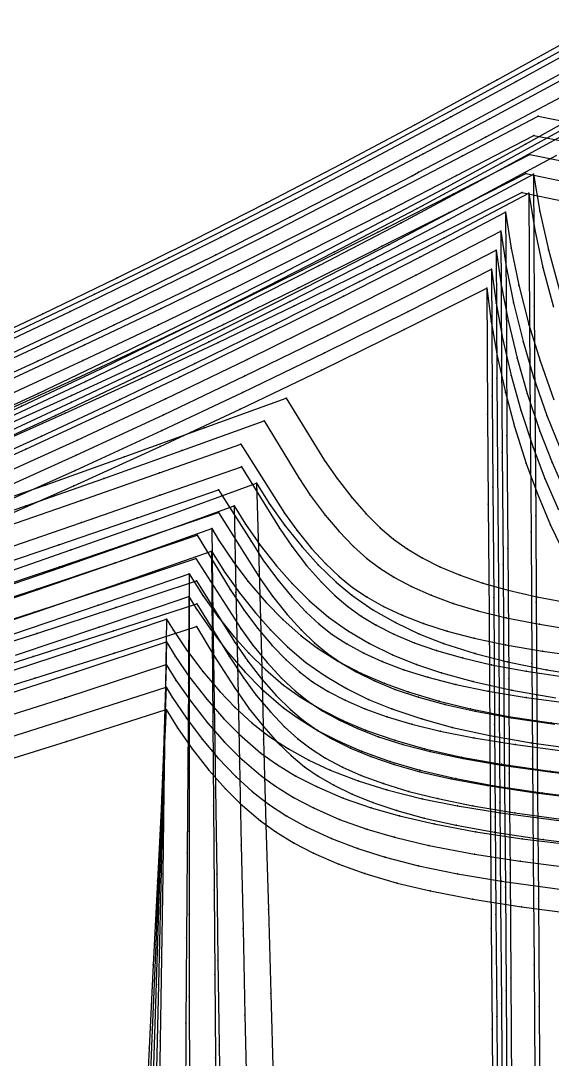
# Model space of a CAD drawing. Extents: x -2408 to 1029, y -526 to 2095.
# Drawn here: x -972 to -875.3, y 415 to 604 of the extents above; entities that cross this region are included whole.
import ezdxf

# ---------------------------------------------------------------- set-up
doc = ezdxf.new("R2010")
doc.units = 0

# ---------------------------------------------------------------- blocks, each defined once
blk = doc.blocks.new(' -30')
at = {"layer": '1'}
for points in [[(-396.225231, 576.580882), (-381.859507, 581.021738), (-367.446886, 585.576289), (-352.445335, 590.407982), (-349.308945, 585.175632), (-345.561193, 579.31799), (-342.88, 575.481403), (-340.29249, 572.217119), (-337.715742, 569.348117), (-335.227016, 566.93008), (-332.807522, 564.91948), (-330.348667, 563.210042), (-327.470121, 561.534982), (-324.1513, 559.924653), (-320.357439, 558.396066), (-316.027919, 556.954437), (-311.026476, 555.586877), (-305.219444, 554.288), (-298.237393, 553.006818), (-289.37386, 551.669496), (-274.412109, 549.77348)], [(-559.642552, 59.954086), (-545.987416, 64.330685), (-532.589774, 68.890903), (-518.615396, 73.918122), (-504.249876, 79.363666), (-489.991702, 85.034812), (-475.766604, 90.941433), (-461.660249, 97.023845), (-447.62343, 103.265755), (-433.69553, 109.618851), (-419.77388, 116.139322), (-405.932087, 122.801675), (-392.146842, 129.580763), (-390.802422, 130.251331), (-378.68246, 136.296392), (-364.514656, 143.430233), (-356.98101, 141.824617)]]:
    blk.add_lwpolyline(points, dxfattribs=at)
at = {"layer": '14'}
for points in [[(-391.526947, 564.736521), (-376.100539, 569.506744), (-357.994041, 575.302811), (-355.938798, 571.990644), (-353.272464, 568.175218), (-350.228128, 564.300034), (-347.209766, 560.901625), (-344.509268, 558.212614), (-340.810588, 555.052314), (-338.013704, 553.046672), (-334.660668, 550.994056), (-331.145926, 549.16618), (-326.560525, 547.169298), (-321.804232, 545.458786), (-315.935061, 543.733499), (-309.963749, 542.306563), (-302.202651, 540.799876), (-293.301081, 539.39331), (-278.887447, 537.525193)], [(-565.388059, 44.947653), (-550.269397, 49.588903), (-535.242259, 54.539254), (-520.308726, 59.778498), (-505.470879, 65.286427), (-490.7308, 71.042832), (-474.568546, 77.664324), (-460.112135, 83.839427), (-446.026688, 90.057063), (-430.345265, 97.187455), (-415.793775, 103.983871), (-400.978791, 111.071587), (-385.918886, 118.450422), (-370.919876, 126.005058), (-370.919876, 126.005058), (-370.132305, 119.932578), (-369.008736, 113.665561), (-367.522874, 107.021066), (-365.852607, 100.79781), (-363.738332, 94.121499), (-361.694949, 88.56182), (-359.312063, 82.89658), (-356.565087, 77.207748)]]:
    blk.add_lwpolyline(points, dxfattribs=at)
at = {"layer": '2'}
for p in [(-352.445335, 590.407982), (-357.994041, 575.302811), (-357.994041, 575.302811), (-364.514656, 143.430233), (-370.919876, 126.005058), (-370.919876, 126.005058)]:
    blk.add_point(p, dxfattribs=at)
at = {"layer": '3'}
for p in [(-367.446886, 585.576289), (-349.308945, 585.175632), (-381.859507, 581.021738), (-345.561193, 579.31799), (-342.88, 575.481403), (-355.938798, 571.990644), (-340.29249, 572.217119), (-376.100539, 569.506744), (-337.715742, 569.348117), (-353.272464, 568.175218), (-335.227016, 566.93008), (-350.228128, 564.300034), (-332.807522, 564.91948), (-330.348667, 563.210042), (-327.470121, 561.534982), (-358.78186, 559.547635), (-347.209766, 560.901625), (-324.1513, 559.924653), (-344.509268, 558.212614), (-320.357439, 558.396066), (-316.027919, 556.954437), (-311.026476, 555.586877), (-340.810588, 555.052314), (-305.219444, 554.288), (-338.013704, 553.046672), (-298.237393, 553.006818), (-334.660668, 550.994056), (-289.37386, 551.669496), (-331.145926, 549.16618), (-326.560525, 547.169298), (-321.804232, 545.458786), (-359.557937, 544.069272), (-315.935061, 543.733499), (-309.963749, 542.306563), (-302.202651, 540.799876), (-293.301081, 539.39331), (-360.322592, 528.86404), (-361.084233, 513.685404), (-378.68246, 136.296392), (-392.146842, 129.580763), (-390.802422, 130.251331), (-370.919876, 126.005058), (-405.932087, 122.801675), (-370.132305, 119.932578), (-385.918886, 118.450422), (-419.77388, 116.139322), (-369.008736, 113.665561), (-433.69553, 109.618851), (-400.978791, 111.071587), (-367.522874, 107.021066), (-415.793775, 103.983871), (-447.62343, 103.265755), (-370.756079, 103.088818), (-365.852607, 100.79781), (-430.345265, 97.187455), (-363.738332, 94.121499), (-446.026688, 90.057063), (-361.694949, 88.56182), (-370.638723, 86.669902), (-359.312063, 82.89658), (-370.496264, 66.738919), (-370.332467, 43.822679), (-370.213274, 27.146873), (-370.087388, 9.5345), (-369.955922, -8.858333)]:
    blk.add_point(p, dxfattribs=at)
at = {"layer": '4'}
for p in [(-390.802422, 130.251331), (-370.919876, 126.005058)]:
    blk.add_point(p, dxfattribs=at)
at = {"layer": '8'}
for points in [[(-357.994041, 575.302811), (-358.78186, 559.547635), (-359.557937, 544.069272), (-360.322592, 528.86404), (-361.084233, 513.685404), (-361.829946, 498.666906), (-362.574553, 483.487431), (-363.318647, 468.307932), (-364.092661, 452.698247), (-364.85375, 437.519584), (-365.612888, 422.429259), (-366.374362, 407.250609), (-367.134082, 392.071869), (-367.88499, 377.065575), (-368.645189, 361.886858), (-369.405699, 346.708157), (-370.180402, 331.244073), (-370.940674, 316.065368), (-371.69304, 301.044358), (-372.44714, 285.989388), (-373.055725, 273.839893)], [(-370.919876, 126.005058), (-370.756079, 103.088818), (-370.638723, 86.669902), (-370.496264, 66.738919), (-370.332467, 43.822679), (-370.213274, 27.146873), (-370.087388, 9.5345), (-369.955922, -8.858333), (-369.819995, -27.875516)]]:
    blk.add_lwpolyline(points, dxfattribs=at)
blk = doc.blocks.new(' -31')
at = {"layer": '1'}
for points in [[(-396.56392, 579.82764), (-382.185382, 584.356341), (-367.568078, 589.057635), (-352.39563, 593.970985), (-346.531497, 584.419356), (-343.945719, 580.455602), (-341.656135, 577.395504), (-339.034722, 574.277879), (-336.441181, 571.573625), (-334.026265, 569.395562), (-331.641239, 567.574862), (-329.000261, 565.889629), (-325.895924, 564.233422), (-322.490793, 562.717136), (-318.450705, 561.222144), (-313.842374, 559.818264), (-308.598933, 558.509442), (-302.221779, 557.212004), (-294.572983, 555.939261), (-284.804591, 554.599783)], [(-558.278265, 62.97157), (-545.019892, 67.306577), (-531.588984, 71.960832), (-518.003416, 76.928326), (-503.539016, 82.494044), (-489.594421, 88.118787), (-475.309889, 94.128442), (-461.476315, 100.167717), (-447.343879, 106.527108), (-433.683553, 112.829695), (-419.677773, 119.462578), (-406.012484, 126.11227), (-392.135179, 133.010393), (-390.83889, 133.663855), (-378.611059, 139.827766), (-364.639015, 146.936512), (-357.084465, 145.364552)]]:
    blk.add_lwpolyline(points, dxfattribs=at)
at = {"layer": '14'}
for points in [[(-391.867228, 567.987858), (-376.291118, 572.871899), (-357.994041, 578.807983), (-356.898139, 576.988347), (-354.306871, 573.111443), (-351.475357, 569.33881), (-348.594399, 565.915955), (-345.285479, 562.459431), (-342.359191, 559.808544), (-339.390043, 557.500213), (-336.049315, 555.305381), (-332.530852, 553.351578), (-327.920214, 551.218969), (-323.118111, 549.395338), (-318.172456, 547.843113), (-312.115651, 546.285802), (-304.985762, 544.807902), (-296.973227, 543.458219), (-285.931814, 541.950514)], [(-565.810232, 47.365252), (-550.602756, 52.09394), (-535.489224, 57.135943), (-520.471683, 62.470621), (-505.552179, 68.077333), (-490.732706, 73.935456), (-475.405904, 80.282053), (-460.859362, 86.555563), (-446.676638, 92.878075), (-430.877138, 100.134538), (-416.207626, 107.055986), (-401.264591, 114.278516), (-386.066335, 121.802178), (-370.919876, 129.51025), (-370.919876, 129.51025), (-370.072064, 123.31556), (-368.87779, 116.930465), (-367.308876, 110.168406), (-365.553172, 103.842255), (-363.338386, 97.063903), (-361.203538, 91.426568), (-358.719196, 85.689988)]]:
    blk.add_lwpolyline(points, dxfattribs=at)
at = {"layer": '2'}
for p in [(-352.39563, 593.970985), (-357.994041, 578.807983), (-357.994041, 578.807983), (-364.639015, 146.936512), (-370.919876, 129.51025), (-370.919876, 129.51025)]:
    blk.add_point(p, dxfattribs=at)
at = {"layer": '3'}
for p in [(-367.568078, 589.057635), (-382.185382, 584.356341), (-346.531497, 584.419356), (-343.945719, 580.455602), (-356.898139, 576.988347), (-341.656135, 577.395504), (-376.291118, 572.871899), (-354.306871, 573.111443), (-339.034722, 574.277879), (-336.441181, 571.573625), (-351.475357, 569.33881), (-334.026265, 569.395562), (-331.641239, 567.574862), (-348.594399, 565.915955), (-329.000261, 565.889629), (-325.895924, 564.233422), (-358.649132, 562.686417), (-345.285479, 562.459431), (-322.490793, 562.717136), (-318.450705, 561.222144), (-342.359191, 559.808544), (-313.842374, 559.818264), (-339.390043, 557.500213), (-308.598933, 558.509442), (-302.221779, 557.212004), (-294.572983, 555.939261), (-336.049315, 555.305381), (-332.530852, 553.351578), (-327.920214, 551.218969), (-323.118111, 549.395338), (-359.267463, 547.518838), (-318.172456, 547.843113), (-312.115651, 546.285802), (-304.985762, 544.807902), (-296.973227, 543.458219), (-359.903873, 531.964499), (-360.537909, 516.432865), (-378.611059, 139.827766), (-392.135179, 133.010393), (-390.83889, 133.663855), (-370.919876, 129.51025), (-406.012484, 126.11227), (-370.072064, 123.31556), (-386.066335, 121.802178), (-419.677773, 119.462578), (-368.87779, 116.930465), (-401.264591, 114.278516), (-433.683553, 112.829695), (-367.308876, 110.168406), (-447.343879, 106.527108), (-416.207626, 107.055986), (-370.756079, 106.405556), (-365.553172, 103.842255), (-430.877138, 100.134538), (-363.338386, 97.063903), (-446.676638, 92.878075), (-361.203538, 91.426568), (-370.638723, 89.851615), (-370.496264, 69.75673), (-370.332467, 46.652038), (-370.213274, 29.839083), (-370.087387, 12.081875), (-369.955922, -6.462212)]:
    blk.add_point(p, dxfattribs=at)
at = {"layer": '4'}
for p in [(-390.83889, 133.663855), (-370.919876, 129.51025)]:
    blk.add_point(p, dxfattribs=at)
at = {"layer": '8'}
for points in [[(-357.994041, 578.807983), (-358.649132, 562.686417), (-359.267463, 547.518838), (-359.903873, 531.964499), (-360.537909, 516.432865), (-361.157443, 501.065163), (-361.774082, 485.532827), (-362.389768, 470.000454), (-363.004279, 454.703099), (-363.637041, 439.171419), (-364.272866, 423.639861), (-364.903066, 408.198477), (-365.535021, 392.666756), (-366.159478, 377.311497), (-366.791779, 361.779794), (-367.424438, 346.248108), (-368.041408, 331.099689), (-368.673841, 315.567976), (-369.302066, 300.139236), (-369.923554, 284.876894), (-370.515747, 270.334682)], [(-370.919876, 129.51025), (-370.756079, 106.405556), (-370.638723, 89.851615), (-370.496264, 69.75673), (-370.332467, 46.652038), (-370.213274, 29.839083), (-370.087387, 12.081875), (-369.955922, -6.462212), (-369.819994, -25.635782)]]:
    blk.add_lwpolyline(points, dxfattribs=at)
blk = doc.blocks.new(' -32')
at = {"layer": '1'}
for points in [[(-396.005886, 583.354368), (-381.573016, 587.948533), (-367.159228, 592.632732), (-352.483521, 597.48848), (-345.580821, 586.441285), (-343.175654, 582.902791), (-340.649257, 579.669371), (-337.999368, 576.668622), (-335.427333, 574.129519), (-333.024994, 572.096426), (-330.526291, 570.325638), (-327.744765, 568.675292), (-324.509682, 567.069864), (-320.782474, 565.532865), (-316.542033, 564.088915), (-311.854019, 562.775917), (-306.151259, 561.472466), (-299.550771, 560.245274), (-291.261816, 558.992617), (-279.604794, 557.525161)], [(-557.652634, 65.76626), (-544.564452, 70.11707), (-530.828759, 74.953653), (-517.178206, 80.025327), (-503.017907, 85.55567), (-489.058726, 91.264393), (-475.015828, 97.249475), (-461.221683, 103.345133), (-447.333083, 109.66663), (-433.666013, 116.042641), (-419.712448, 122.723979), (-406.17957, 129.37934), (-392.453364, 136.272274), (-390.870285, 137.078514), (-378.679064, 143.287197), (-364.759598, 150.443287), (-357.185555, 148.904104)]]:
    blk.add_lwpolyline(points, dxfattribs=at)
at = {"layer": '14'}
for points in [[(-392.207183, 571.23579), (-376.481646, 576.235103), (-357.994041, 582.313194), (-356.240614, 579.46992), (-353.604074, 575.650383), (-350.51694, 571.673131), (-347.422102, 568.150191), (-344.637751, 565.352112), (-340.810583, 562.062738), (-338.311571, 560.250347), (-334.851663, 558.097571), (-331.216653, 556.187815), (-326.464529, 554.111963), (-321.52624, 552.345683), (-316.450374, 550.850013), (-310.246126, 549.357553), (-301.9196, 547.770137), (-293.625346, 546.498816), (-281.362285, 544.956903)], [(-566.230527, 49.779142), (-550.934455, 54.59586), (-535.734816, 59.730128), (-520.633603, 65.16087), (-505.632757, 70.86703), (-490.734287, 76.827523), (-476.239158, 82.893471), (-461.603412, 89.26565), (-447.324221, 95.6935), (-431.407385, 103.076789), (-416.62043, 110.124162), (-401.549799, 117.482612), (-386.213562, 125.152409), (-370.919876, 133.015451), (-370.919876, 133.015451), (-370.012664, 126.711097), (-368.749598, 120.220198), (-367.100644, 113.352948), (-365.26326, 106.934887), (-362.953077, 100.065581), (-360.731972, 94.359212), (-358.152487, 88.55942)]]:
    blk.add_lwpolyline(points, dxfattribs=at)
at = {"layer": '2'}
for p in [(-352.483521, 597.48848), (-357.994041, 582.313194), (-357.994041, 582.313194), (-364.759598, 150.443287), (-370.919876, 133.015451), (-370.919876, 133.015451)]:
    blk.add_point(p, dxfattribs=at)
at = {"layer": '3'}
for p in [(-367.159228, 592.632732), (-381.573016, 587.948533), (-345.580821, 586.441285), (-343.175654, 582.902791), (-356.240614, 579.46992), (-340.649257, 579.669371), (-337.999368, 576.668622), (-376.481646, 576.235103), (-353.604074, 575.650383), (-335.427333, 574.129519), (-350.51694, 571.673131), (-333.024994, 572.096426), (-330.526291, 570.325638), (-347.422102, 568.150191), (-327.744765, 568.675292), (-324.509682, 567.069864), (-358.49787, 566.40859), (-344.637751, 565.352112), (-320.782474, 565.532865), (-316.542033, 564.088915), (-340.810583, 562.062738), (-311.854019, 562.775917), (-306.151259, 561.472466), (-338.311571, 560.250347), (-299.550771, 560.245274), (-334.851663, 558.097571), (-291.261816, 558.992617), (-331.216653, 556.187815), (-326.464529, 554.111963), (-321.52624, 552.345683), (-358.988057, 550.997434), (-316.450374, 550.850013), (-310.246126, 549.357553), (-301.9196, 547.770137), (-293.625346, 546.498816), (-359.474144, 535.786342), (-359.958852, 520.592354), (-378.679064, 143.287197), (-392.453364, 136.272274), (-390.870285, 137.078514), (-370.919876, 133.015451), (-406.17957, 129.37934), (-370.012664, 126.711097), (-386.213562, 125.152409), (-419.712448, 122.723979), (-368.749598, 120.220198), (-401.549799, 117.482612), (-433.666013, 116.042641), (-367.100644, 113.352948), (-447.333083, 109.66663), (-416.62043, 110.124162), (-370.756079, 109.722301), (-365.26326, 106.934887), (-431.407385, 103.076789), (-362.953077, 100.065581), (-447.324221, 95.6935), (-370.638723, 93.033338), (-360.731972, 94.359212), (-370.496264, 72.774551), (-370.332467, 49.481394), (-370.213274, 32.531306), (-370.087387, 14.629262), (-369.955922, -4.066078)]:
    blk.add_point(p, dxfattribs=at)
at = {"layer": '4'}
for p in [(-390.870285, 137.078514), (-370.919876, 133.015451)]:
    blk.add_point(p, dxfattribs=at)
at = {"layer": '8'}
for points in [[(-357.994041, 582.313194), (-358.49787, 566.40859), (-358.988057, 550.997434), (-359.474144, 535.786342), (-359.958852, 520.592354), (-360.431675, 505.566142), (-360.900168, 490.37164), (-361.365744, 475.177058), (-361.851347, 459.532016), (-362.332423, 444.337911), (-362.818072, 429.14395), (-363.300177, 414.042294), (-363.782934, 398.848259), (-364.264741, 383.654174), (-364.741199, 368.640575), (-365.223946, 353.446515), (-365.716322, 337.953807), (-366.199039, 322.759771), (-366.681662, 307.565715), (-367.17584, 292.008496), (-367.651794, 277.026072), (-367.975731, 266.829491)], [(-370.919876, 133.015451), (-370.756079, 109.722301), (-370.638723, 93.033338), (-370.496264, 72.774551), (-370.332467, 49.481394), (-370.213274, 32.531306), (-370.087387, 14.629262), (-369.955922, -4.066078), (-369.819994, -23.396054)]]:
    blk.add_lwpolyline(points, dxfattribs=at)
blk = doc.blocks.new(' -33')
at = {"layer": '1'}
for points in [[(-396.535575, 586.537491), (-382.080709, 591.199452), (-367.328244, 596.059967), (-352.636604, 600.986977), (-344.464262, 588.243195), (-342.318647, 585.253966), (-339.679772, 582.025986), (-337.054342, 579.193236), (-334.517847, 576.823537), (-332.165398, 574.957106), (-329.518608, 573.202779), (-326.615192, 571.5919), (-323.245824, 570.027305), (-319.382535, 568.535902), (-315.006276, 567.139928), (-309.985988, 565.826388), (-304.019517, 564.555055), (-297.076346, 563.354147), (-287.827379, 562.058651), (-274.890736, 560.557921)], [(-557.641759, 68.365583), (-544.549955, 72.778648), (-531.202428, 77.538106), (-517.4466, 82.708618), (-503.095543, 88.379851), (-489.032884, 94.199712), (-474.8871, 100.300494), (-460.99375, 106.512616), (-446.964518, 112.973024), (-433.201537, 119.469382), (-419.543742, 126.084789), (-405.916761, 132.861154), (-392.393434, 139.725211), (-390.906105, 140.490484), (-378.96188, 146.636029), (-364.873428, 153.952684), (-357.281685, 152.447815)]]:
    blk.add_lwpolyline(points, dxfattribs=at)
at = {"layer": '14'}
for points in [[(-389.645603, 575.405498), (-374.417217, 580.335224), (-357.994041, 585.818405), (-356.388709, 583.199891), (-353.775874, 579.385145), (-350.671545, 575.359031), (-347.538563, 571.774182), (-344.709566, 568.921538), (-340.810568, 565.567912), (-337.974431, 563.531383), (-334.423523, 561.36552), (-330.693703, 559.449297), (-325.821302, 557.373147), (-320.765045, 555.613375), (-315.578095, 554.129048), (-309.25608, 552.653804), (-301.669204, 551.232946), (-293.290708, 549.969368), (-279.422873, 548.296345)], [(-569.221834, 51.405151), (-553.821217, 56.254717), (-538.519217, 61.429652), (-523.317783, 66.908446), (-508.218813, 72.669604), (-493.224223, 78.691627), (-477.067449, 85.499), (-462.343587, 91.96999), (-447.968813, 98.503574), (-431.935518, 106.01436), (-417.03181, 113.188497), (-401.834179, 120.683918), (-386.360439, 128.501127), (-370.919876, 136.520653), (-370.919876, 136.520653), (-369.947965, 130.080859), (-368.608562, 123.459629), (-366.869608, 116.463157), (-364.939355, 109.932532), (-362.519619, 102.952273), (-360.198585, 97.162103)]]:
    blk.add_lwpolyline(points, dxfattribs=at)
at = {"layer": '2'}
for p in [(-352.636604, 600.986977), (-357.994041, 585.818405), (-357.994041, 585.818405), (-364.873428, 153.952684), (-370.919876, 136.520653), (-370.919876, 136.520653)]:
    blk.add_point(p, dxfattribs=at)
at = {"layer": '3'}
for p in [(-367.328244, 596.059967), (-382.080709, 591.199452), (-344.464262, 588.243195), (-342.318647, 585.253966), (-356.388709, 583.199891), (-339.679772, 582.025986), (-374.417217, 580.335224), (-353.775874, 579.385145), (-337.054342, 579.193236), (-334.517847, 576.823537), (-350.671545, 575.359031), (-332.165398, 574.957106), (-329.518608, 573.202779), (-347.538563, 571.774182), (-326.615192, 571.5919), (-358.356178, 570.149614), (-344.709566, 568.921538), (-323.245824, 570.027305), (-319.382535, 568.535902), (-315.006276, 567.139928), (-340.810568, 565.567912), (-309.985988, 565.826388), (-337.974431, 563.531383), (-304.019517, 564.555055), (-297.076346, 563.354147), (-334.423523, 561.36552), (-287.827379, 562.058651), (-330.693703, 559.449297), (-325.821302, 557.373147), (-320.765045, 555.613375), (-358.719727, 554.504655), (-315.578095, 554.129048), (-309.25608, 552.653804), (-301.669204, 551.232946), (-293.290708, 549.969368), (-359.083177, 538.963578), (-359.445801, 523.431935), (-378.96188, 146.636029), (-390.906105, 140.490484), (-392.393434, 139.725211), (-370.919876, 136.520653), (-405.916761, 132.861154), (-386.360439, 128.501127), (-369.947965, 130.080859), (-419.543742, 126.084789), (-368.608562, 123.459629), (-433.201537, 119.469382), (-401.834179, 120.683918), (-366.869608, 116.463157), (-446.964518, 112.973024), (-417.03181, 113.188497), (-370.756079, 113.03905), (-364.939355, 109.932532), (-431.935518, 106.01436), (-362.519619, 102.952273), (-447.968813, 98.503574), (-370.638723, 96.215062), (-370.496264, 75.792367), (-370.332467, 52.310766), (-370.213274, 35.223545), (-370.087388, 17.176667), (-369.955922, -1.669943)]:
    blk.add_point(p, dxfattribs=at)
at = {"layer": '4'}
for p in [(-390.906105, 140.490484), (-370.919876, 136.520653)]:
    blk.add_point(p, dxfattribs=at)
at = {"layer": '8'}
for points in [[(-357.994041, 585.818405), (-358.356178, 570.149614), (-358.719727, 554.504655), (-359.083177, 538.963578), (-359.445801, 523.431935), (-359.798016, 508.071864), (-360.144258, 492.539848), (-360.487111, 477.007756), (-360.830012, 461.721146), (-361.188076, 446.189394), (-361.551312, 430.657758), (-361.912148, 415.220494), (-362.272787, 399.688787), (-362.632317, 384.157073), (-362.987864, 368.809854), (-363.348292, 353.278146), (-363.699601, 338.147147), (-364.060061, 322.615445), (-364.420403, 307.083761), (-364.776221, 291.747024), (-365.121605, 276.861275), (-365.435715, 263.324299)], [(-370.919876, 136.520653), (-370.756079, 113.03905), (-370.638723, 96.215062), (-370.496264, 75.792367), (-370.332467, 52.310766), (-370.213274, 35.223545), (-370.087388, 17.176667), (-369.955922, -1.669943), (-369.819994, -21.156306)]]:
    blk.add_lwpolyline(points, dxfattribs=at)
blk = doc.blocks.new(' -34')
at = {"layer": '1'}
for points in [[(-396.269689, 589.97212), (-381.667673, 594.771247), (-367.320553, 599.581451), (-352.448769, 604.59671), (-346.396736, 594.718952), (-343.959146, 590.994811), (-341.445423, 587.653575), (-338.781469, 584.51978), (-336.241247, 581.901073), (-333.782748, 579.712005), (-331.408751, 577.926106), (-328.592705, 576.160363), (-325.513638, 574.548993), (-321.914789, 572.980023), (-317.834314, 571.508288), (-313.354729, 570.175695), (-308.206681, 568.918364), (-302.095702, 567.703004), (-294.496702, 566.479853), (-285.024764, 565.239914)], [(-557.973808, 70.851188), (-544.579684, 75.423785), (-531.136709, 80.281024), (-517.437705, 85.496865), (-503.358029, 91.127086), (-489.259223, 97.026766), (-475.359296, 103.084513), (-461.251953, 109.458036), (-447.505071, 115.855713), (-433.589012, 122.491352), (-419.515113, 129.376464), (-406.287612, 136.019324), (-392.345661, 143.168329), (-390.926094, 143.90667), (-378.723521, 150.253435), (-364.980469, 157.468653), (-357.375031, 155.99617)]]:
    blk.add_lwpolyline(points, dxfattribs=at)
at = {"layer": '14'}
for points in [[(-389.958744, 578.668471), (-374.585747, 583.71206), (-357.994041, 589.323578), (-356.796863, 587.34535), (-354.380257, 583.736275), (-351.390953, 579.755572), (-348.319956, 576.132884), (-345.520292, 573.209421), (-342.444163, 570.398), (-339.366891, 567.997083), (-335.832765, 565.683064), (-332.102249, 563.636141), (-328.20395, 561.834423), (-323.138785, 559.893783), (-317.912185, 558.25939), (-311.505881, 556.642196), (-305.044282, 555.33064), (-297.216235, 554.043035), (-286.593197, 552.657782)], [(-564.478472, 55.405854), (-549.022958, 60.456148), (-533.669256, 65.828829), (-518.41922, 71.501959), (-503.274723, 77.453593), (-488.237584, 83.661805), (-472.930461, 90.271615), (-458.208238, 96.881158), (-443.902586, 103.511585), (-430.238781, 110.016357), (-415.409392, 117.250966), (-400.365549, 124.76696), (-386.507069, 131.848329), (-370.919876, 140.025854), (-370.919876, 140.025854), (-369.884149, 133.463221), (-368.470373, 126.723981), (-366.644495, 119.610702), (-364.625197, 112.978538), (-362.101102, 105.89844)]]:
    blk.add_lwpolyline(points, dxfattribs=at)
at = {"layer": '2'}
for p in [(-352.448769, 604.59671), (-357.994041, 589.323578), (-357.994041, 589.323578), (-364.980469, 157.468653), (-370.919876, 140.025854), (-370.919876, 140.025854)]:
    blk.add_point(p, dxfattribs=at)
at = {"layer": '3'}
for p in [(-367.320553, 599.581451), (-381.667673, 594.771247), (-346.396736, 594.718952), (-343.959146, 590.994811), (-356.796863, 587.34535), (-341.445423, 587.653575), (-338.781469, 584.51978), (-374.585747, 583.71206), (-354.380257, 583.736275), (-336.241247, 581.901073), (-351.390953, 579.755572), (-333.782748, 579.712005), (-331.408751, 577.926106), (-348.319956, 576.132884), (-328.592705, 576.160363), (-325.513638, 574.548993), (-358.232784, 573.314169), (-345.520292, 573.209421), (-321.914789, 572.980023), (-317.834314, 571.508288), (-342.444163, 570.398), (-313.354729, 570.175695), (-308.206681, 568.918364), (-339.366891, 567.997083), (-302.095702, 567.703004), (-335.832765, 565.683064), (-294.496702, 566.479853), (-332.102249, 563.636141), (-328.20395, 561.834423), (-323.138785, 559.893783), (-358.462428, 558.04015), (-317.912185, 558.25939), (-311.505881, 556.642196), (-305.044282, 555.33064), (-297.216235, 554.043035), (-358.692348, 542.89281), (-358.922183, 527.744832), (-359.146703, 512.596784), (-378.723521, 150.253435), (-390.926094, 143.90667), (-392.345661, 143.168329), (-370.919876, 140.025854), (-406.287612, 136.019324), (-369.884149, 133.463221), (-386.507069, 131.848329), (-419.515113, 129.376464), (-368.470373, 126.723981), (-400.365549, 124.76696), (-433.589012, 122.491352), (-366.644495, 119.610702), (-415.409392, 117.250966), (-447.505071, 115.855713), (-370.756079, 116.355794), (-364.625197, 112.978538), (-430.238781, 110.016357), (-443.902586, 103.511585), (-370.638723, 99.396786), (-458.208238, 96.881158), (-370.496264, 78.810182), (-370.332467, 55.140123), (-370.213274, 37.915768), (-370.087388, 19.724055), (-369.955922, 0.726193)]:
    blk.add_point(p, dxfattribs=at)
at = {"layer": '4'}
for p in [(-390.926094, 143.90667), (-370.919876, 140.025854)]:
    blk.add_point(p, dxfattribs=at)
at = {"layer": '8'}
for points in [[(-357.994041, 589.323578), (-358.232784, 573.314169), (-358.462428, 558.04015), (-358.692348, 542.89281), (-358.922183, 527.744832), (-359.146703, 512.596784), (-359.369416, 496.9027), (-359.579519, 481.754431), (-359.789396, 466.856898), (-360.022707, 450.987489), (-360.251846, 435.839505), (-360.480858, 420.787976), (-360.709181, 405.639974), (-360.935904, 390.491966), (-361.170325, 374.811117), (-361.397397, 359.663089), (-361.624845, 344.515086), (-361.856973, 329.055137), (-362.08426, 313.90714), (-362.31091, 298.797827), (-362.541301, 283.44087), (-362.765018, 268.530517), (-362.895737, 259.819088)], [(-370.919876, 140.025854), (-370.756079, 116.355794), (-370.638723, 99.396786), (-370.496264, 78.810182), (-370.332467, 55.140123), (-370.213274, 37.915768), (-370.087388, 19.724055), (-369.955922, 0.726193), (-369.819994, -18.916558)]]:
    blk.add_lwpolyline(points, dxfattribs=at)
blk = doc.blocks.new(' -35')
at = {"layer": '1'}
for points in [[(-395.898749, 593.445238), (-381.5822, 598.21712), (-367.333091, 603.058854), (-352.609406, 608.090019), (-344.95567, 595.983199), (-342.792482, 592.893337), (-340.109137, 589.540353), (-337.584822, 586.748272), (-335.130901, 584.375478), (-332.775183, 582.420103), (-330.249699, 580.663261), (-327.459558, 579.035338), (-324.228734, 577.454888), (-320.46175, 575.921813), (-316.218544, 574.495679), (-311.36511, 573.158183), (-305.897779, 571.930354), (-299.393308, 570.745541), (-291.45189, 569.585558)], [(-569.305157, 69.739492), (-556.319261, 74.001766), (-543.263134, 78.549689), (-529.942888, 83.449916), (-516.217333, 88.7648), (-502.209445, 94.456726), (-488.179553, 100.416713), (-474.144754, 106.622948), (-460.28628, 112.970342), (-446.333704, 119.546646), (-432.60707, 126.174757), (-419.04123, 132.89374), (-405.452447, 139.799506), (-392.117332, 146.712859), (-390.960236, 147.320728), (-378.76651, 153.726704), (-365.090904, 160.976944)]]:
    blk.add_lwpolyline(points, dxfattribs=at)
at = {"layer": '14'}
for points in [[(-389.552192, 582.164579), (-374.366956, 587.217694), (-357.994041, 592.828789), (-356.659689, 590.634881), (-354.097626, 586.845762), (-350.961305, 582.728762), (-347.75576, 579.022378), (-344.842629, 576.060912), (-340.810598, 572.578324), (-338.142807, 570.651888), (-334.470651, 568.396268), (-330.606088, 566.408864), (-326.579192, 564.66683), (-321.363191, 562.799576), (-315.999418, 561.235468), (-309.450634, 559.695911), (-302.404293, 558.371591), (-293.708708, 557.068452), (-282.910103, 555.784598)], [(-563.77658, 58.175978), (-548.434041, 63.274114), (-533.193411, 68.689485), (-518.056413, 74.400537), (-503.024772, 80.385715), (-488.100212, 86.623464), (-474.195772, 92.686575), (-459.557823, 99.31077), (-445.309824, 105.967816), (-431.671956, 112.51318), (-416.825997, 119.815463), (-401.69156, 127.439487), (-386.286586, 135.38551), (-370.919876, 143.531055), (-370.919876, 143.531055), (-369.819187, 136.845427), (-368.329869, 129.988249), (-366.415843, 122.758463)]]:
    blk.add_lwpolyline(points, dxfattribs=at)
at = {"layer": '2'}
for p in [(-352.609406, 608.090019), (-357.994041, 592.828789), (-357.994041, 592.828789), (-370.919876, 143.531055), (-370.919876, 143.531055)]:
    blk.add_point(p, dxfattribs=at)
at = {"layer": '3'}
for p in [(-367.333091, 603.058854), (-381.5822, 598.21712), (-344.95567, 595.983199), (-342.792482, 592.893337), (-356.659689, 590.634881), (-340.109137, 589.540353), (-374.366956, 587.217694), (-354.097626, 586.845762), (-337.584822, 586.748272), (-335.130901, 584.375478), (-350.961305, 582.728762), (-332.775183, 582.420103), (-330.249699, 580.663261), (-347.75576, 579.022378), (-327.459558, 579.035338), (-358.10507, 577.086023), (-324.228734, 577.454888), (-344.842629, 576.060912), (-320.46175, 575.921813), (-316.218544, 574.495679), (-340.810598, 572.578324), (-311.36511, 573.158183), (-305.897779, 571.930354), (-299.393308, 570.745541), (-338.142807, 570.651888), (-334.470651, 568.396268), (-330.606088, 566.408864), (-326.579192, 564.66683), (-358.216104, 561.603627), (-321.363191, 562.799576), (-315.999418, 561.235468), (-309.450634, 559.695911), (-302.404293, 558.371591), (-293.708708, 557.068452), (-358.329169, 546.146793), (-358.442452, 530.676502), (-358.550565, 515.206176), (-378.76651, 153.726704), (-392.117332, 146.712859), (-390.960236, 147.320728), (-370.919876, 143.531055), (-405.452447, 139.799506), (-369.819187, 136.845427), (-386.286586, 135.38551), (-419.04123, 132.89374), (-368.329869, 129.988249), (-401.69156, 127.439487), (-432.60707, 126.174757), (-446.333704, 119.546646), (-416.825997, 119.815463), (-370.756079, 119.672544), (-460.28628, 112.970342), (-431.671956, 112.51318), (-445.309824, 105.967816), (-370.638723, 102.57851), (-459.557823, 99.31077), (-370.496264, 81.828005), (-370.332467, 57.969495), (-370.213274, 40.607992), (-370.087388, 22.271444), (-369.955922, 3.122329)]:
    blk.add_point(p, dxfattribs=at)
at = {"layer": '4'}
for p in [(-390.960236, 147.320728), (-370.919876, 143.531055)]:
    blk.add_point(p, dxfattribs=at)
at = {"layer": '8'}
for points in [[(-357.994041, 592.828789), (-358.10507, 577.086023), (-358.216104, 561.603627), (-358.329169, 546.146793), (-358.442452, 530.676502), (-358.550565, 515.206176), (-358.648017, 499.914978), (-358.741122, 484.44456), (-358.836891, 468.97415), (-358.940036, 453.75982), (-359.05188, 438.28952), (-359.165799, 422.819241), (-359.277038, 407.447403), (-359.387175, 391.977098), (-359.495472, 376.699298), (-359.605702, 361.229002), (-359.716393, 345.758691), (-359.824154, 330.706494), (-359.934742, 315.236191), (-360.045242, 299.765885), (-360.153836, 284.564298), (-360.262756, 269.321207), (-360.355721, 256.313896)], [(-370.919876, 143.531055), (-370.756079, 119.672544), (-370.638723, 102.57851), (-370.496264, 81.828005), (-370.332467, 57.969495), (-370.213274, 40.607992), (-370.087388, 22.271444), (-369.955922, 3.122329), (-369.819994, -16.676809)]]:
    blk.add_lwpolyline(points, dxfattribs=at)
blk = doc.blocks.new(' -36')
at = {"layer": '1'}
for points in [[(-396.268416, 596.676349), (-381.719951, 601.589449), (-367.404189, 606.516615), (-352.650375, 611.622849), (-352.009902, 610.636217), (-346.723648, 602.248358), (-344.459914, 598.716751), (-341.870238, 595.207185), (-339.325811, 592.14142), (-336.712948, 589.373771), (-334.299832, 587.15455), (-331.945424, 585.312373), (-329.303243, 583.582018), (-326.211722, 581.892443), (-322.861298, 580.364527), (-318.940236, 578.87717), (-314.552341, 577.504135), (-309.454914, 576.200056), (-303.567234, 574.979662), (-296.693441, 573.831966), (-288.33351, 572.718557)], [(-569.797773, 72.122623), (-556.830461, 76.427339), (-543.466717, 81.136803), (-530.056785, 86.130274), (-516.393139, 91.484118), (-502.351802, 97.255059), (-488.464219, 103.219376), (-474.604413, 109.410967), (-460.554517, 115.911572), (-446.393485, 122.658199), (-433.005288, 129.189794), (-419.339839, 136.022211), (-405.833662, 142.950939), (-392.245206, 150.065821), (-390.989456, 150.732384), (-378.938937, 157.128914), (-365.205956, 164.485626)]]:
    blk.add_lwpolyline(points, dxfattribs=at)
at = {"layer": '14'}
for points in [[(-389.86307, 585.425591), (-374.534244, 590.593536), (-357.994041, 596.334), (-355.498296, 592.368783), (-352.78552, 588.567302), (-349.871651, 584.921698), (-347.153848, 581.886235), (-344.123798, 578.894252), (-340.81058, 576.083516), (-337.748853, 573.893663), (-333.988202, 571.6309), (-330.03235, 569.642769), (-325.912891, 567.90543), (-320.5817, 566.050154), (-315.10611, 564.503008), (-308.431725, 562.987638), (-301.13465, 561.669284), (-292.294125, 560.405014), (-279.111996, 558.933638)], [(-564.174593, 60.59484), (-548.744982, 65.78342), (-533.419826, 71.293401), (-518.200822, 77.102777), (-503.08961, 83.189565), (-488.087851, 89.531772), (-472.528164, 96.408935), (-457.85029, 103.151155), (-443.592725, 109.908076), (-429.978973, 116.531658), (-415.208119, 123.893163), (-400.227883, 131.535832), (-386.431792, 138.732045), (-370.919876, 147.036257), (-370.919876, 147.036257), (-369.753093, 140.2275), (-368.187085, 133.252479), (-366.183708, 125.906491)]]:
    blk.add_lwpolyline(points, dxfattribs=at)
at = {"layer": '2'}
for p in [(-352.650375, 611.622849), (-357.994041, 596.334), (-357.994041, 596.334), (-370.919876, 147.036257), (-370.919876, 147.036257)]:
    blk.add_point(p, dxfattribs=at)
at = {"layer": '3'}
for p in [(-352.009902, 610.636217), (-367.404189, 606.516615), (-381.719951, 601.589449), (-346.723648, 602.248358), (-344.459914, 598.716751), (-341.870238, 595.207185), (-355.498296, 592.368783), (-339.325811, 592.14142), (-374.534244, 590.593536), (-352.78552, 588.567302), (-336.712948, 589.373771), (-334.299832, 587.15455), (-349.871651, 584.921698), (-331.945424, 585.312373), (-329.303243, 583.582018), (-357.986258, 580.263284), (-347.153848, 581.886235), (-326.211722, 581.892443), (-322.861298, 580.364527), (-344.123798, 578.894252), (-318.940236, 578.87717), (-314.552341, 577.504135), (-340.81058, 576.083516), (-309.454914, 576.200056), (-303.567234, 574.979662), (-337.748853, 573.893663), (-296.693441, 573.831966), (-333.988202, 571.6309), (-330.03235, 569.642769), (-325.912891, 567.90543), (-320.5817, 566.050154), (-357.980483, 564.458349), (-315.10611, 564.503008), (-308.431725, 562.987638), (-301.13465, 561.669284), (-292.294125, 560.405014), (-357.9771, 549.431499), (-357.97405, 534.390923), (-357.966692, 519.350346), (-378.938937, 157.128914), (-392.245206, 150.065821), (-390.989456, 150.732384), (-370.919876, 147.036257), (-405.833662, 142.950939), (-369.753093, 140.2275), (-386.431792, 138.732045), (-419.339839, 136.022211), (-368.187085, 133.252479), (-400.227883, 131.535832), (-433.005288, 129.189794), (-415.208119, 123.893163), (-370.756079, 122.989288), (-446.393485, 122.658199), (-460.554517, 115.911572), (-429.978973, 116.531658), (-443.592725, 109.908076), (-370.638723, 105.760234), (-457.85029, 103.151155), (-370.496264, 84.845821), (-370.389204, 69.128442), (-370.273777, 52.182625), (-370.151098, 34.172133), (-370.022282, 15.260775), (-369.888447, -4.387637)]:
    blk.add_point(p, dxfattribs=at)
at = {"layer": '4'}
for p in [(-390.989456, 150.732384), (-370.919876, 147.036257)]:
    blk.add_point(p, dxfattribs=at)
at = {"layer": '8'}
for points in [[(-357.994041, 596.334), (-357.986258, 580.263284), (-357.980483, 564.458349), (-357.9771, 549.431499), (-357.97405, 534.390923), (-357.966692, 519.350346), (-357.949904, 503.740674), (-357.927372, 488.700112), (-357.905855, 473.659549), (-357.891746, 458.128292), (-357.885815, 443.08771), (-357.883123, 428.047136), (-357.879272, 412.355052), (-357.873467, 397.314466), (-357.866747, 382.273902), (-357.860029, 366.677824), (-357.854128, 351.637242), (-357.848458, 336.596676), (-357.842569, 321.230885), (-357.836665, 306.190293), (-357.830455, 290.448863), (-357.824549, 275.396306), (-357.818728, 260.484553), (-357.815742, 252.808685)], [(-370.919876, 147.036257), (-370.756079, 122.989288), (-370.638723, 105.760234), (-370.496264, 84.845821), (-370.389204, 69.128442), (-370.273777, 52.182625), (-370.151098, 34.172133), (-370.022282, 15.260775), (-369.888447, -4.387637), (-369.750706, -24.609345)]]:
    blk.add_lwpolyline(points, dxfattribs=at)
blk = doc.blocks.new(' -37')
at = {"layer": '1'}
for points in [[(-395.898429, 600.152824), (-381.643115, 605.033216), (-367.418743, 609.993239), (-352.547989, 615.206528), (-345.659235, 604.035327), (-343.402322, 600.737189), (-340.694027, 597.250517), (-338.016684, 594.214461), (-335.563127, 591.781738), (-333.185871, 589.748065), (-330.783178, 588.017106), (-328.016682, 586.343534), (-324.798283, 584.715548), (-321.130699, 583.173013), (-317.0743, 581.759668), (-312.352883, 580.407557), (-307.058646, 579.173373), (-300.778548, 577.989096), (-293.415212, 576.879222)], [(-569.608598, 74.721369), (-556.638725, 79.091035), (-543.609695, 83.744251), (-530.310116, 88.75569), (-516.607996, 94.185668), (-502.331875, 100.120587), (-488.332083, 106.203533), (-474.350024, 112.523277), (-460.524847, 118.992235), (-446.642038, 125.674777), (-432.95099, 132.423475), (-419.469943, 139.235933), (-405.91854, 146.26023), (-392.29795, 153.46377), (-391.020889, 154.148273), (-378.974385, 160.605121), (-365.307426, 167.997055)]]:
    blk.add_lwpolyline(points, dxfattribs=at)
at = {"layer": '14'}
for points in [[(-404.750193, 583.82387), (-389.456867, 588.925581), (-374.315692, 594.101211), (-357.994041, 599.839211), (-355.644502, 596.092693), (-352.937629, 592.276243), (-350.002242, 588.583155), (-347.25215, 585.496901), (-344.178041, 582.45044), (-340.810583, 579.588725), (-337.32089, 577.11846), (-333.469517, 574.851884), (-329.42056, 572.866159), (-325.207186, 571.136412), (-319.759859, 569.296341), (-314.172381, 567.768864), (-307.373727, 566.280163), (-299.827812, 564.971442), (-290.841817, 563.747071)], [(-578.892306, 58.474181), (-563.472778, 63.371566), (-548.156235, 68.606807), (-532.944208, 74.158296), (-517.838233, 80.004428), (-502.839843, 86.123595), (-487.950571, 92.494191), (-473.788275, 98.813917), (-459.194112, 105.570135), (-444.993756, 112.35322), (-431.40565, 119.017183), (-416.618106, 126.446486), (-401.547538, 134.197878), (-386.212032, 142.271356), (-370.919876, 150.541458)]]:
    blk.add_lwpolyline(points, dxfattribs=at)
at = {"layer": '2'}
for p in [(-352.547989, 615.206528), (-357.994041, 599.839211), (-357.994041, 599.839211)]:
    blk.add_point(p, dxfattribs=at)
at = {"layer": '3'}
for p in [(-367.418743, 609.993239), (-381.643115, 605.033216), (-345.659235, 604.035327), (-343.402322, 600.737189), (-340.694027, 597.250517), (-355.644502, 596.092693), (-374.315692, 594.101211), (-338.016684, 594.214461), (-352.937629, 592.276243), (-335.563127, 591.781738), (-333.185871, 589.748065), (-389.456867, 588.925581), (-350.002242, 588.583155), (-330.783178, 588.017106), (-328.016682, 586.343534), (-357.872231, 584.064936), (-347.25215, 585.496901), (-324.798283, 584.715548), (-344.178041, 582.45044), (-321.130699, 583.173013), (-317.0743, 581.759668), (-312.352883, 580.407557), (-340.810583, 579.588725), (-307.058646, 579.173373), (-337.32089, 577.11846), (-300.778548, 577.989096), (-333.469517, 574.851884), (-329.42056, 572.866159), (-325.207186, 571.136412), (-357.756174, 568.812925), (-319.759859, 569.296341), (-314.172381, 567.768864), (-307.373727, 566.280163), (-299.827812, 564.971442), (-357.641826, 553.514255), (-357.527834, 538.1667), (-357.409938, 522.819186), (-357.285102, 507.658387), (-378.974385, 160.605121), (-392.29795, 153.46377), (-391.020889, 154.148273), (-405.91854, 146.26023), (-386.212032, 142.271356), (-419.469943, 139.235933), (-401.547538, 134.197878), (-432.95099, 132.423475), (-446.642038, 125.674777), (-416.618106, 126.446486), (-460.524847, 118.992235), (-431.40565, 119.017183), (-444.993756, 112.35322), (-459.194112, 105.570135)]:
    blk.add_point(p, dxfattribs=at)
at = {"layer": '4'}
blk.add_point((-391.020889, 154.148273), dxfattribs=at)
at = {"layer": '8'}
blk.add_lwpolyline([(-357.994041, 599.839211), (-357.872231, 584.064936), (-357.756174, 568.812925), (-357.641826, 553.514255), (-357.527834, 538.1667), (-357.409938, 522.819186), (-357.285102, 507.658387), (-357.15155, 492.310991), (-357.017919, 476.963593), (-356.893468, 461.882822), (-356.775165, 446.535295), (-356.661063, 431.187733), (-356.547517, 415.942769), (-356.430967, 400.595233), (-356.31318, 385.247712), (-356.196898, 370.100727), (-356.079687, 354.753207), (-355.96282, 339.405684), (-355.843415, 323.726308), (-355.726375, 308.378797), (-355.609575, 293.071471), (-355.494618, 278.003513), (-355.379055, 262.852818), (-355.275726, 249.303493)], dxfattribs=at)
blk = doc.blocks.new(' -38')
at = {"layer": '1'}
for points in [[(-396.265102, 603.38172), (-381.776276, 608.405902), (-367.488449, 613.450879), (-352.700005, 618.700371), (-344.728151, 606.157407), (-342.507352, 603.038691), (-339.819853, 599.722987), (-337.296882, 596.972578), (-334.802992, 594.60137), (-332.361343, 592.625357), (-329.684953, 590.820534), (-326.725861, 589.157022), (-323.306289, 587.553856), (-319.43819, 586.0506), (-315.169814, 584.6807), (-310.253001, 583.387518), (-304.5103, 582.164754), (-297.827183, 581.0224), (-289.881513, 579.943329)], [(-569.575428, 77.271867), (-556.636652, 81.690148), (-543.30444, 86.516195), (-529.907946, 91.63437), (-516.280847, 97.107218), (-502.279106, 103.000019), (-488.121202, 109.22404), (-474.30606, 115.539277), (-460.305279, 122.163189), (-446.192562, 129.034496), (-432.867303, 135.675273), (-419.279339, 142.612042), (-405.822398, 149.658008), (-392.389048, 156.834439), (-391.045876, 157.561741), (-379.123419, 164.017534), (-365.417404, 171.506786)]]:
    blk.add_lwpolyline(points, dxfattribs=at)
at = {"layer": '14'}
for points in [[(-405.193059, 586.970376), (-389.765498, 592.184611), (-374.48174, 597.476015), (-357.994041, 603.344383), (-356.757432, 601.306332), (-354.094893, 597.361753), (-351.386877, 593.778506), (-348.07835, 589.894315), (-345.041439, 586.770174), (-341.692697, 583.796118), (-338.744722, 581.576274), (-334.913239, 579.156089), (-330.864824, 577.035724), (-326.634289, 575.189237), (-322.256462, 573.590696), (-316.6301, 571.901687), (-310.896034, 570.508929), (-303.968757, 569.157359), (-296.194695, 567.952533), (-287.076483, 566.840803)], [(-576.784589, 61.609774), (-563.867861, 65.787677), (-548.464728, 71.11391), (-533.168681, 76.760527), (-517.981205, 82.705478), (-502.903767, 88.926724), (-487.937851, 95.402213), (-472.121408, 102.554079), (-457.488519, 109.428136), (-443.279669, 116.310622), (-429.716559, 123.05205), (-415.004874, 130.539318), (-400.088917, 138.307408), (-386.355822, 145.617241), (-370.919876, 154.04665)]]:
    blk.add_lwpolyline(points, dxfattribs=at)
at = {"layer": '2'}
for p in [(-352.700005, 618.700371), (-357.994041, 603.344383), (-357.994041, 603.344383)]:
    blk.add_point(p, dxfattribs=at)
at = {"layer": '3'}
for p in [(-367.488449, 613.450879), (-381.776276, 608.405902), (-344.728151, 606.157407), (-342.507352, 603.038691), (-356.757432, 601.306332), (-339.819853, 599.722987), (-374.48174, 597.476015), (-354.094893, 597.361753), (-337.296882, 596.972578), (-351.386877, 593.778506), (-334.802992, 594.60137), (-389.765498, 592.184611), (-332.361343, 592.625357), (-348.07835, 589.894315), (-329.684953, 590.820534), (-326.725861, 589.157022), (-357.757929, 587.254624), (-345.041439, 586.770174), (-323.306289, 587.553856), (-319.43819, 586.0506), (-315.169814, 584.6807), (-341.692697, 583.796118), (-310.253001, 583.387518), (-304.5103, 582.164754), (-338.744722, 581.576274), (-297.827183, 581.0224), (-334.913239, 579.156089), (-330.864824, 577.035724), (-326.634289, 575.189237), (-322.256462, 573.590696), (-357.531393, 571.697565), (-316.6301, 571.901687), (-310.896034, 570.508929), (-303.968757, 569.157359), (-296.194695, 567.952533), (-357.306276, 556.092905), (-357.081181, 540.438379), (-356.852105, 524.783918), (-356.617269, 509.319966), (-379.123419, 164.017534), (-391.045876, 157.561741), (-392.389048, 156.834439), (-405.822398, 149.658008), (-386.355822, 145.617241), (-419.279339, 142.612042), (-400.088917, 138.307408), (-432.867303, 135.675273), (-415.004874, 130.539318), (-446.192562, 129.034496), (-429.716559, 123.05205), (-460.305279, 122.163189), (-443.279669, 116.310622), (-457.488519, 109.428136)]:
    blk.add_point(p, dxfattribs=at)
at = {"layer": '4'}
blk.add_point((-391.045876, 157.561741), dxfattribs=at)
at = {"layer": '8'}
blk.add_lwpolyline([(-357.994041, 603.344383), (-357.757929, 587.254624), (-357.531393, 571.697565), (-357.306276, 556.092905), (-357.081181, 540.438379), (-356.852105, 524.783918), (-356.617269, 509.319966), (-356.372216, 493.665735), (-356.127082, 478.011517), (-355.893204, 462.629209), (-355.663709, 446.974751), (-355.438498, 431.320228), (-355.214578, 415.770351), (-354.986863, 400.11586), (-354.757885, 384.461385), (-354.531864, 369.011453), (-354.303478, 353.35699), (-354.075445, 337.702504), (-353.853879, 322.492269), (-353.625682, 306.837786), (-353.397413, 291.183321), (-353.173324, 275.814354), (-352.95453, 260.806678), (-352.735748, 245.798283)], dxfattribs=at)
blk = doc.blocks.new(' -39')
at = {"layer": '1'}
for points in [[(-410.162542, 601.980362), (-395.895473, 606.861773), (-381.701888, 611.84959), (-367.503409, 616.927232), (-352.518044, 622.313766), (-346.217011, 611.928759), (-344.12929, 608.762691), (-341.425719, 605.164741), (-338.876435, 602.158834), (-336.247661, 599.43939), (-333.825759, 597.274166), (-331.470762, 595.491557), (-328.814315, 593.803074), (-325.698649, 592.145784), (-322.124352, 590.564698), (-318.110499, 589.096047), (-313.65606, 587.754067), (-308.515738, 586.490736), (-302.44569, 585.288208), (-295.465604, 584.186187)], [(-581.095319, 76.050833), (-568.672341, 80.112641), (-555.835565, 84.572954), (-542.608987, 89.438203), (-529.349111, 94.579441), (-515.365953, 100.276975), (-501.479192, 106.205136), (-487.362771, 112.494928), (-473.661881, 118.838327), (-460.121355, 125.319469), (-446.57365, 131.984052), (-433.121987, 138.753387), (-419.255768, 145.903604), (-406.205965, 152.80574), (-392.475548, 160.213827), (-391.048317, 160.994072), (-379.23984, 167.449673), (-365.372581, 175.097141)]]:
    blk.add_lwpolyline(points, dxfattribs=at)
at = {"layer": '14'}
for points in [[(-497.276656, 561.971339), (-481.866162, 566.238825), (-466.512703, 570.688954), (-451.326761, 575.286543), (-436.251662, 580.028849), (-421.677097, 584.759452), (-404.610617, 590.459789), (-389.359678, 595.688485), (-374.263446, 600.98573), (-357.994041, 606.849594), (-355.924687, 603.52594), (-353.23595, 599.689386), (-350.260897, 595.905059), (-347.447769, 592.718181), (-344.286357, 589.562865), (-340.810592, 586.599123), (-337.33452, 584.135362), (-333.351104, 581.793898), (-329.157538, 579.75178), (-324.790401, 577.981993), (-320.286167, 576.457469), (-314.51868, 574.855504), (-307.490632, 573.308832), (-299.432219, 571.929208)], [(-578.561936, 63.53616), (-563.166186, 68.57098), (-547.876191, 73.942693), (-532.693275, 79.629653), (-517.61882, 85.610188), (-502.654154, 91.862652), (-487.80062, 98.365388), (-473.37632, 104.949161), (-458.826567, 111.836572), (-444.674454, 118.744789), (-431.136699, 125.52639), (-416.408217, 133.081577), (-401.402171, 140.959091), (-386.136804, 149.158663), (-370.919876, 157.551851)]]:
    blk.add_lwpolyline(points, dxfattribs=at)
at = {"layer": '2'}
for p in [(-352.518044, 622.313766), (-357.994041, 606.849594), (-357.994041, 606.849594)]:
    blk.add_point(p, dxfattribs=at)
at = {"layer": '3'}
for p in [(-367.503409, 616.927232), (-381.701888, 611.84959), (-346.217011, 611.928759), (-344.12929, 608.762691), (-395.895473, 606.861773), (-341.425719, 605.164741), (-355.924687, 603.52594), (-374.263446, 600.98573), (-338.876435, 602.158834), (-353.23595, 599.689386), (-336.247661, 599.43939), (-333.825759, 597.274166), (-389.359678, 595.688485), (-350.260897, 595.905059), (-331.470762, 595.491557), (-328.814315, 593.803074), (-347.447769, 592.718181), (-325.698649, 592.145784), (-357.657288, 591.085014), (-344.286357, 589.562865), (-322.124352, 590.564698), (-318.110499, 589.096047), (-313.65606, 587.754067), (-340.810592, 586.599123), (-308.515738, 586.490736), (-337.33452, 584.135362), (-302.44569, 585.288208), (-333.351104, 581.793898), (-329.157538, 579.75178), (-324.790401, 577.981993), (-320.286167, 576.457469), (-357.323058, 575.35745), (-314.51868, 574.855504), (-307.490632, 573.308832), (-357.004342, 560.267766), (-356.685109, 545.104342), (-356.362903, 529.940978), (-356.020062, 514.173832), (-379.23984, 167.449673), (-391.048317, 160.994072), (-392.475548, 160.213827), (-406.205965, 152.80574), (-386.136804, 149.158663), (-419.255768, 145.903604), (-401.402171, 140.959091), (-433.121987, 138.753387), (-416.408217, 133.081577), (-446.57365, 131.984052), (-460.121355, 125.319469), (-431.136699, 125.52639), (-444.674454, 118.744789), (-458.826567, 111.836572), (-473.37632, 104.949161)]:
    blk.add_point(p, dxfattribs=at)
at = {"layer": '4'}
blk.add_point((-391.048317, 160.994072), dxfattribs=at)
at = {"layer": '8'}
blk.add_lwpolyline([(-357.994041, 606.849594), (-357.657288, 591.085014), (-357.323058, 575.35745), (-357.004342, 560.267766), (-356.685109, 545.104342), (-356.362903, 529.940978), (-356.020062, 514.173832), (-355.682332, 499.010802)], dxfattribs=at)
blk = doc.blocks.new(' -40')
at = {"layer": '1'}
for points in [[(-411.112269, 604.942823), (-396.46833, 610.018096), (-382.08291, 615.136337), (-367.508679, 620.408828), (-352.620316, 625.823746), (-345.605306, 614.467481), (-343.348362, 611.1823), (-340.614269, 607.674578), (-338.081585, 604.802795), (-335.511063, 602.251757), (-333.07522, 600.177165), (-330.602645, 598.410992), (-327.852579, 596.762003), (-324.630638, 595.143774), (-320.93925, 593.602318), (-316.831219, 592.183713), (-312.24532, 590.881296), (-307.014552, 589.670083), (-300.794367, 588.510557)], [(-581.434216, 78.427537), (-568.611081, 82.675494), (-555.869436, 87.161647), (-542.718407, 92.058779), (-529.176788, 97.373681), (-515.24824, 103.11873), (-501.400655, 109.099796), (-487.663752, 115.286758), (-473.753368, 121.793965), (-460.190795, 128.35328), (-446.496997, 135.159054), (-433.067794, 141.98775), (-419.376648, 149.12027), (-406.088069, 156.218132), (-392.680556, 163.521601), (-391.075363, 164.407768), (-379.155705, 170.988011)]]:
    blk.add_lwpolyline(points, dxfattribs=at)
at = {"layer": '14'}
for points in [[(-500.796617, 563.843848), (-485.482109, 568.118466), (-470.223856, 572.572035), (-454.075634, 577.498181), (-439.04859, 582.268428), (-424.460584, 587.047365), (-407.281294, 592.839374), (-391.799481, 598.197547), (-376.253188, 603.70471), (-357.994041, 610.354805), (-355.686486, 606.67362), (-352.83637, 602.661264), (-349.713708, 598.762944), (-346.776328, 595.517293), (-343.487037, 592.34059), (-340.65486, 589.983793), (-336.82451, 587.313784), (-332.744436, 584.977123), (-328.452844, 582.945586), (-323.988046, 581.190993), (-318.221685, 579.344204), (-312.319068, 577.830935), (-305.161279, 576.377692), (-298.049413, 575.235457)], [(-580.305746, 65.461994), (-565.005423, 70.489276), (-549.810726, 75.851533), (-534.7229, 81.527485), (-519.743136, 87.49587), (-504.872677, 93.735409), (-490.112768, 100.224819), (-474.598311, 107.348452), (-460.134152, 114.247584), (-446.042439, 121.179402), (-430.35535, 129.113955), (-415.799736, 136.664406), (-400.981634, 144.527116), (-385.919649, 152.701324), (-370.919876, 161.057053)]]:
    blk.add_lwpolyline(points, dxfattribs=at)
at = {"layer": '2'}
for p in [(-352.620316, 625.823746), (-357.994041, 610.354805), (-357.994041, 610.354805)]:
    blk.add_point(p, dxfattribs=at)
at = {"layer": '3'}
for p in [(-367.508679, 620.408828), (-382.08291, 615.136337), (-345.605306, 614.467481), (-343.348362, 611.1823), (-396.46833, 610.018096), (-355.686486, 606.67362), (-340.614269, 607.674578), (-338.081585, 604.802795), (-376.253188, 603.70471), (-352.83637, 602.661264), (-335.511063, 602.251757), (-333.07522, 600.177165), (-391.799481, 598.197547), (-349.713708, 598.762944), (-330.602645, 598.410992), (-346.776328, 595.517293), (-327.852579, 596.762003), (-357.547462, 594.287078), (-324.630638, 595.143774), (-320.93925, 593.602318), (-343.487037, 592.34059), (-316.831219, 592.183713), (-340.65486, 589.983793), (-312.24532, 590.881296), (-307.014552, 589.670083), (-336.82451, 587.313784), (-332.744436, 584.977123), (-328.452844, 582.945586), (-323.988046, 581.190993), (-357.125426, 579.043594), (-318.221685, 579.344204), (-312.319068, 577.830935), (-305.161279, 576.377692), (-356.702283, 563.690599), (-356.277536, 548.235545), (-355.849995, 532.780574), (-355.420845, 517.523653), (-391.075363, 164.407768), (-392.680556, 163.521601), (-406.088069, 156.218132), (-385.919649, 152.701324), (-419.376648, 149.12027), (-400.981634, 144.527116), (-433.067794, 141.98775), (-415.799736, 136.664406), (-446.496997, 135.159054), (-430.35535, 129.113955), (-460.190795, 128.35328), (-473.753368, 121.793965), (-446.042439, 121.179402), (-460.134152, 114.247584), (-474.598311, 107.348452)]:
    blk.add_point(p, dxfattribs=at)
at = {"layer": '4'}
blk.add_point((-391.075363, 164.407768), dxfattribs=at)
at = {"layer": '8'}
blk.add_lwpolyline([(-357.994041, 610.354805), (-357.547462, 594.287078), (-357.125426, 579.043594), (-356.702283, 563.690599), (-356.277536, 548.235545), (-355.849995, 532.780574), (-355.420845, 517.523653), (-354.9778, 502.069111)], dxfattribs=at)

msp = doc.modelspace()

# ---------------------------------------------------------------- block references
at = {"layer": '1'}
for name, p in [(' -32', (-514.58038, 429.196867)), (' -34', (-512.877729, 429.098086)), (' -33', (-513.729155, 429.147803)), (' -36', (-507.788996, 429.001375)), (' -35', (-508.640982, 429.051384)), (' -38', (-502.699294, 428.903101)), (' -31', (-515.430888, 429.247568)), (' -37', (-503.551747, 428.953571)), (' -30', (-516.281493, 429.297884)), (' -39', (-498.461818, 428.854057)), (' -40', (-494.224148, 428.804325)), (' -40', (-571.08619, -90.544825)), (' -36', (-583.359915, -93.009197)), (' -38', (-579.253783, -91.775472)), (' -32', (-587.506908, -95.474868)), (' -37', (-579.276546, -92.393365)), (' -39', (-575.170005, -91.15992)), (' -34', (-587.46481, -94.242756)), (' -33', (-587.486083, -94.859148)), (' -35', (-583.382004, -93.626476)), (' -31', (-587.527219, -96.089244)), (' -30', (-587.547006, -96.703028))]:
    msp.add_blockref(name, p, dxfattribs=at)

doc.saveas('drawing.dxf')
